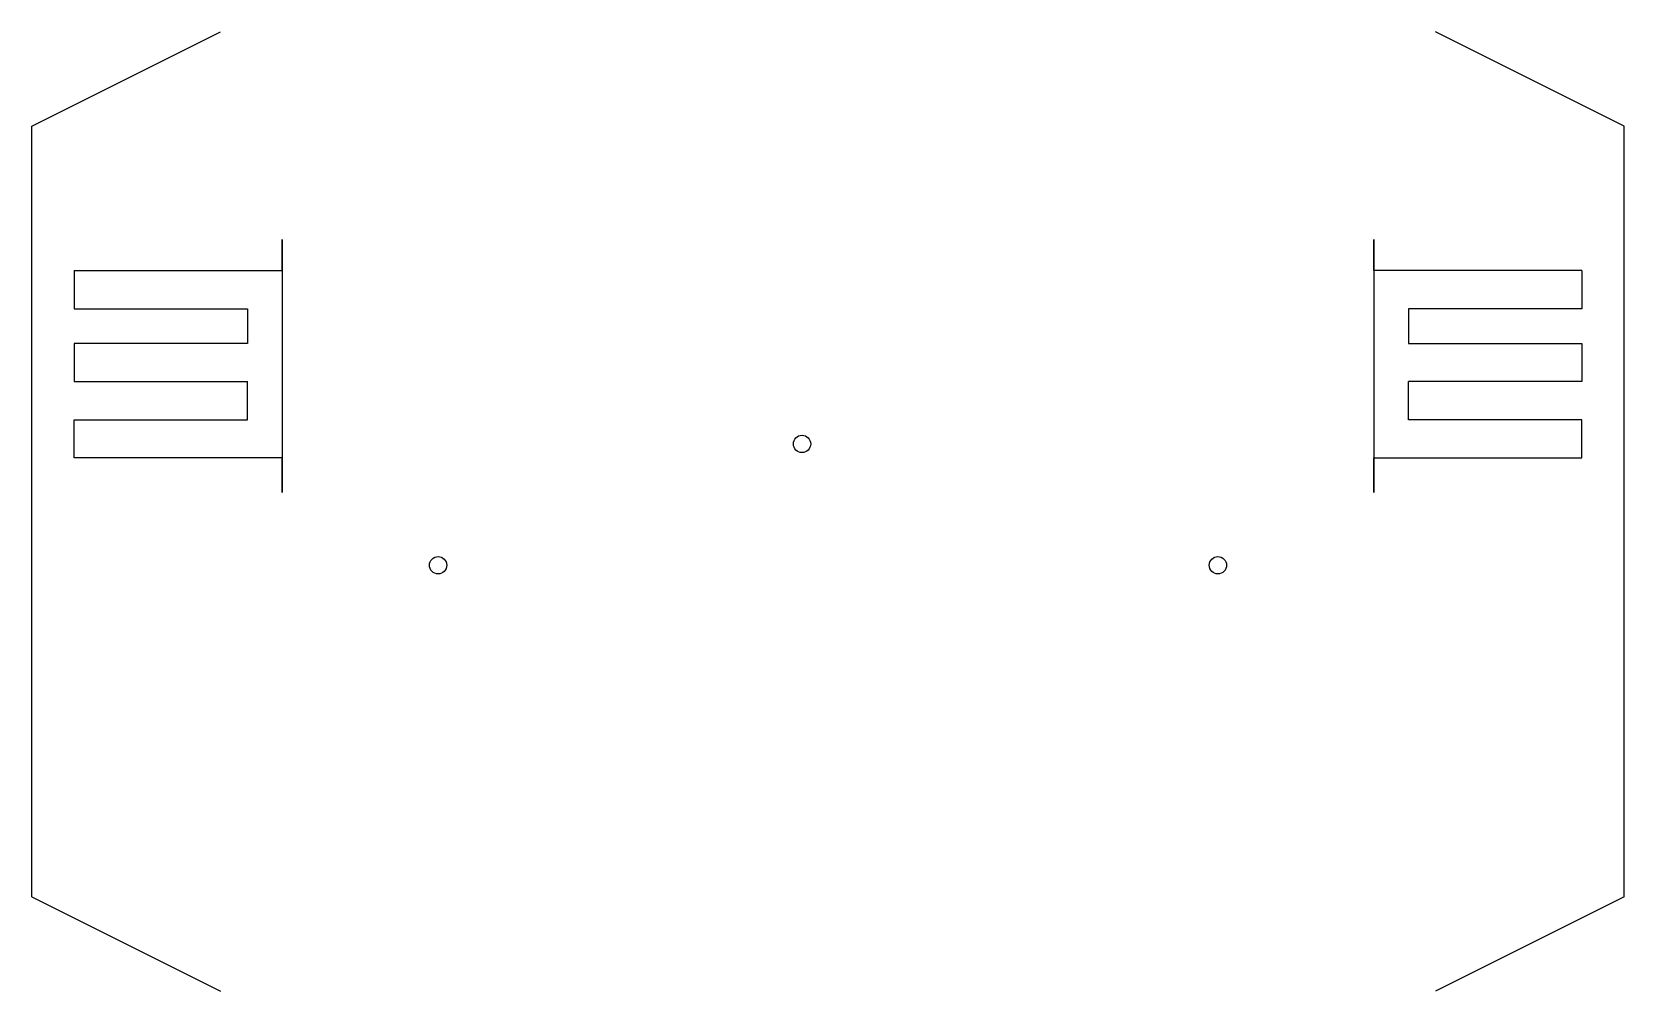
# Model space of a CAD drawing. Header units: millimetres. Extents: x -44.7 to 1.2, y -26.3 to 1.3.
import ezdxf

# ---------------------------------------------------------------- set-up
doc = ezdxf.new("R2010")
doc.units = ezdxf.units.MM
doc.layers.add('cut', color=174, linetype='Continuous', lineweight=25, true_color=0x000080)
doc.layers.add('cut_1.7mm', color=134, linetype='Continuous', lineweight=25, true_color=0x008080)

msp = doc.modelspace()

# ---------------------------------------------------------------- linework, layer by layer
at = {"layer": 'cut'}
for p, q in [((-44.724, -1.382), (-39.276, 1.342)), ((1.224, -1.382), (-4.224, 1.342)), ((-44.724, -23.618), (-44.724, -1.382)), ((1.224, -23.618), (1.224, -1.382)), ((-44.724, -23.618), (-39.276, -26.342)), ((1.224, -23.618), (-4.224, -26.342))]:
    msp.add_line(p, q, dxfattribs=at)
for centre in [(-22.5, -10.55), (-33, -14.05), (-10.5, -14.05)]:
    msp.add_circle(centre, 0.25, dxfattribs=at)
at = {"layer": 'cut_1.7mm'}
for p, q in [((-37.5, -4.65), (-37.5, -11.95)), ((-37.5, -5.55), (-37.5, -4.65)), ((-6, -4.65), (-6, -11.95)), ((-6, -5.55), (-6, -4.65)), ((-43.5, -5.55), (-37.5, -5.55)), ((-43.5, -5.55), (-43.5, -6.65)), ((0, -5.55), (-6, -5.55)), ((0, -5.55), (0, -6.65)), ((-43.5, -6.65), (-38.5, -6.65)), ((-38.5, -6.65), (-38.5, -7.65)), ((0, -6.65), (-5, -6.65)), ((-5, -6.65), (-5, -7.65)), ((-38.5, -7.65), (-43.5, -7.65)), ((-43.5, -7.65), (-43.5, -8.75)), ((-5, -7.65), (0, -7.65)), ((0, -7.65), (0, -8.75)), ((-43.5, -8.75), (-38.5, -8.75)), ((-38.5, -9.85), (-38.5, -8.75)), ((-5, -9.85), (-5, -8.75)), ((0, -8.75), (-5, -8.75)), ((-43.5, -10.95), (-43.5, -9.85)), ((-43.5, -9.85), (-38.5, -9.85)), ((0, -9.85), (-5, -9.85)), ((0, -10.95), (0, -9.85)), ((-37.5, -10.95), (-43.5, -10.95)), ((-37.5, -11.95), (-37.5, -10.95)), ((-6, -10.95), (0, -10.95)), ((-6, -11.95), (-6, -10.95))]:
    msp.add_line(p, q, dxfattribs=at)

doc.saveas('drawing.dxf')
